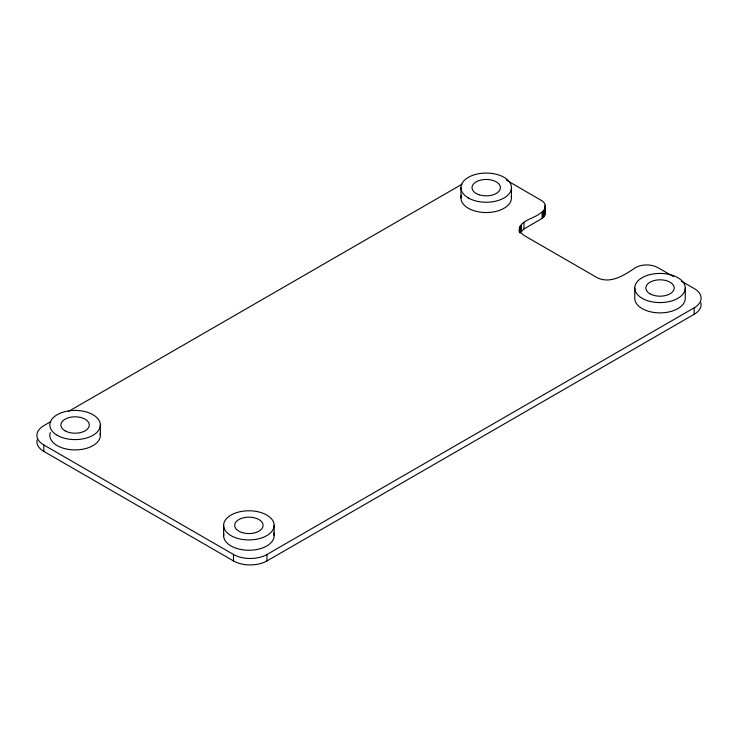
<?xml version="1.0" encoding="UTF-8"?>
<svg xmlns="http://www.w3.org/2000/svg" width="738" height="738" viewBox="0 0 738 738"><rect width="100%" height="100%" fill="white"/><g stroke="black" fill="none" stroke-linecap="round" stroke-linejoin="round"><path stroke-width="1.11" d="M519.358 232.202C517.559 220.367 534.413 218.872 540.723 212.876C545.696 210.883 547.033 203.734 542.079 200.884L506.462 180.146M519.893 233.07L523.98 228.983L542.079 218.42C546.194 215.856 545.511 210.561 545.345 206.428M50.821 421.619L43.837 425.66A23.671 13.671 0 0 0 43.837 444.986L43.837 451.425L233.494 560.926A23.671 13.671 0 0 0 266.971 560.926L694.163 314.287A23.671 13.671 0 0 0 700.897 302.838M68.791 411.25L462.053 184.205M43.837 444.986L233.494 554.487A23.671 13.671 0 0 0 266.971 554.487L694.163 307.838A23.671 13.671 0 0 0 694.163 288.512L681.405 281.169M673.545 276.649L657.844 267.608C651.017 264.019 642.337 264.019 635.519 267.608C624.708 275.071 609.856 284.748 596.461 277.276L523.98 235.422L520.558 232.47L519.358 228.983M545.207 211.686L545.345 212.876M694.163 307.838L694.163 314.287M685.27 287.995A25.249 14.575 0 0 1 647.392 300.624A25.249 14.575 0 0 1 647.392 275.375A25.249 14.575 0 0 1 685.27 287.995L685.27 298.309A25.249 14.575 0 0 1 660.021 312.884A25.249 14.575 0 0 1 634.763 298.309L634.763 287.995M545.207 205.247L545.207 214.066M544.801 208.789L544.801 215.238M544.146 209.915L544.146 216.363M543.233 210.985L543.233 217.433M542.079 211.981L542.079 218.42M523.98 222.544L523.98 228.983M521.471 224.426L521.471 230.874M520.558 225.496L520.558 231.935M519.893 226.621L519.893 231.99M519.497 227.793L519.497 232.322M511.462 187.646L511.462 197.959M460.955 187.646L460.955 197.959M274.139 525.364A25.249 14.575 0 0 1 236.261 537.984A25.249 14.575 0 0 1 236.261 512.735A25.249 14.575 0 0 1 274.139 525.364L274.139 535.668M266.971 554.487L266.971 560.926M233.494 554.487L233.494 560.926M223.642 525.364L223.642 535.668M100.331 425.014L100.331 435.319M43.837 451.425A23.671 13.671 0 0 1 37.103 439.977M100.119 433.418A25.249 14.575 0 0 1 74.252 449.894A25.249 14.575 0 0 1 50.313 432.477M273.65 532.818A25.249 14.575 0 0 1 249.721 550.244A25.249 14.575 0 0 1 223.854 533.768M511.24 196.059A25.249 14.575 0 0 1 485.383 212.526A25.249 14.575 0 0 1 461.444 195.109M65.036 430.808A14.207 8.201 0 0 0 88.8 427.136A14.207 8.201 0 0 0 71.401 417.09A14.207 8.201 0 0 0 65.036 430.808M241.787 532.467A14.207 8.201 0 0 0 263.097 525.364A14.207 8.201 0 0 0 241.787 518.26A14.207 8.201 0 0 0 241.787 532.467M479.11 194.749A14.207 8.201 0 0 0 500.41 187.646A14.207 8.201 0 0 0 479.11 180.552A14.207 8.201 0 0 0 479.11 194.749M649.975 293.798A14.207 8.201 0 0 0 673.739 290.117A14.207 8.201 0 0 0 656.34 280.08A14.207 8.201 0 0 0 649.975 293.798M468.353 197.959A25.249 14.575 0 0 0 510.604 191.419A25.249 14.575 0 0 0 479.672 173.568A25.249 14.575 0 0 0 468.353 197.959M57.223 435.319A25.249 14.575 0 0 0 99.473 428.787A25.249 14.575 0 0 0 68.542 410.928A25.249 14.575 0 0 0 57.223 435.319"/></g></svg>
